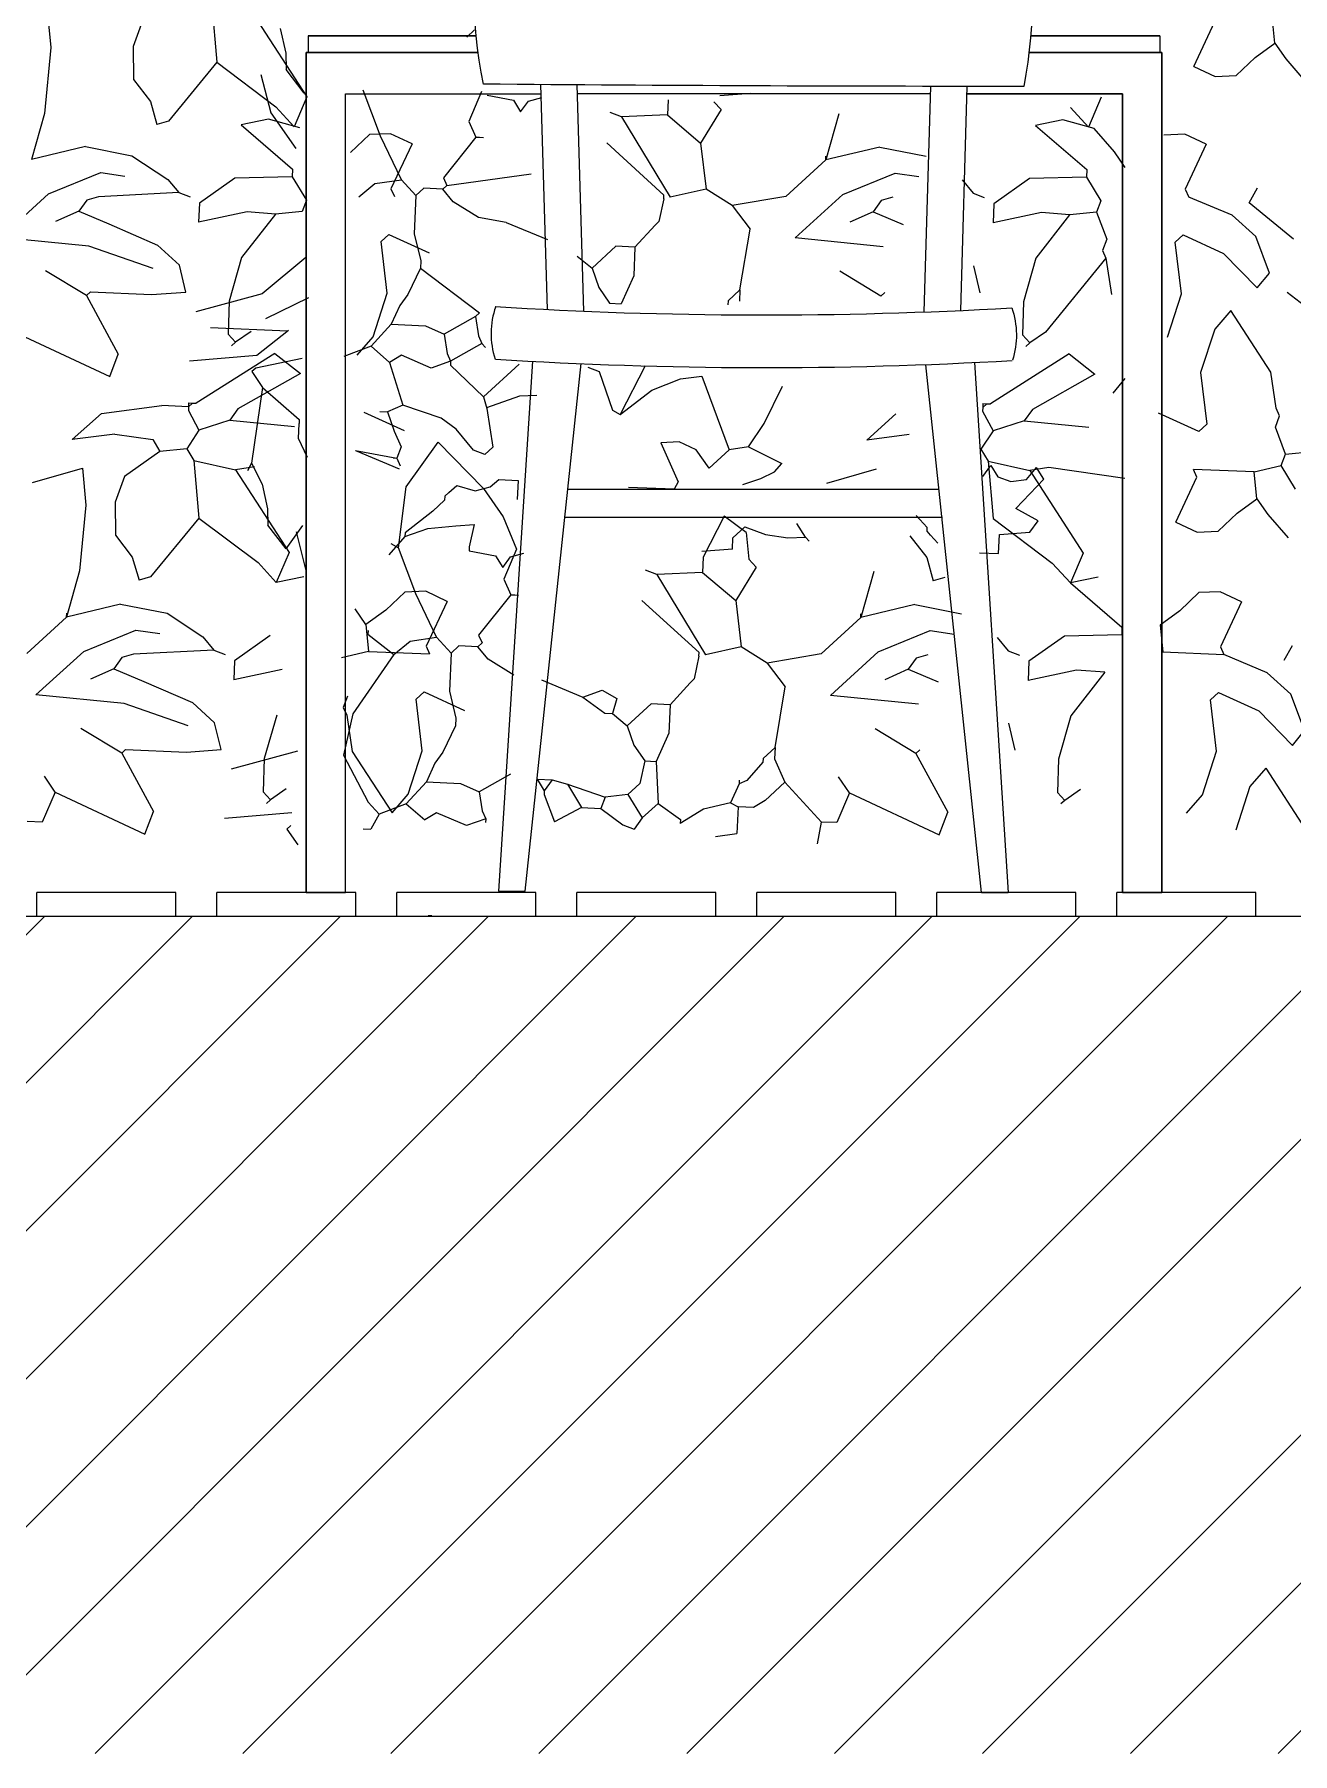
# Model space of a CAD drawing. Header units: centimetres. Extents: x 5667 to 17750, y 274 to 6203.
# Drawn here: x 10764.1 to 10869.4, y 5570 to 5713.8 of the extents above; entities that cross this region are included whole.
import ezdxf

# ---------------------------------------------------------------- set-up
doc = ezdxf.new("R2010")
doc.units = ezdxf.units.CM
doc.header["$MEASUREMENT"] = 0
for name, color, linetype, lineweight in [('A-FURN', 8, 'Continuous', 9), ('A-WALL-FULL', 7, 'Continuous', 20), ('G-HEDGE', 104, 'Continuous', 9)]:
    doc.layers.add(name, color=color, linetype=linetype, lineweight=lineweight)

msp = doc.modelspace()

# ---------------------------------------------------------------- linework, layer by layer
at = {"layer": 'A-FURN', "lineweight": 0}
for p, q in [((10787, 5713.64), (10801.05, 5713.64)), ((10801.05, 5713.64), (10787, 5713.64)), ((10847.45, 5713.64), (10858.27, 5713.64)), ((10858.27, 5713.64), (10847.45, 5713.64)), ((10801.21, 5712.23), (10786.84, 5712.23)), ((10786.84, 5712.23), (10786.84, 5641.99)), ((10786.84, 5641.99), (10786.84, 5712.23)), ((10786.84, 5712.23), (10801.21, 5712.23)), ((10858.43, 5712.23), (10847.3, 5712.23)), ((10847.3, 5712.23), (10858.43, 5712.23)), ((10858.43, 5641.99), (10858.43, 5712.23)), ((10858.43, 5641.99), (10858.43, 5712.23)), ((10790.13, 5641.99), (10790.13, 5708.77)), ((10790.13, 5641.99), (10790.13, 5708.77)), ((10790.13, 5708.77), (10806.47, 5708.77)), ((10790.13, 5708.77), (10806.47, 5708.77)), ((10842.12, 5708.77), (10855.13, 5708.77)), ((10842.12, 5708.77), (10855.13, 5708.77)), ((10855.13, 5641.99), (10855.13, 5708.77)), ((10855.13, 5708.77), (10855.13, 5641.99))]:
    msp.add_line(p, q, dxfattribs=at)
at = {"layer": 'A-FURN'}
for p, q in [((10801.05, 5713.64), (10787, 5713.64)), ((10787, 5713.64), (10787, 5712.23)), ((10847.45, 5713.64), (10858.27, 5713.64)), ((10858.27, 5713.64), (10858.27, 5712.23)), ((10801.21, 5712.23), (10786.84, 5712.23)), ((10786.84, 5712.23), (10786.84, 5641.99)), ((10847.3, 5712.23), (10858.43, 5712.23)), ((10858.43, 5712.23), (10858.43, 5641.99)), ((10806.44, 5709.55), (10807, 5690.75)), ((10809.48, 5709.53), (10810.04, 5690.61)), ((10838.55, 5690.54), (10839.11, 5709.4)), ((10841.6, 5690.67), (10842.14, 5709.4)), ((10790.13, 5641.99), (10790.13, 5708.77)), ((10790.13, 5708.77), (10806.47, 5708.77)), ((10839.09, 5708.77), (10809.5, 5708.77)), ((10855.13, 5708.77), (10842.12, 5708.77)), ((10855.13, 5641.99), (10855.13, 5708.77)), ((10805.77, 5686.42), (10802.94, 5642.1)), ((10805.16, 5642.1), (10809.83, 5686.22)), ((10843.34, 5641.99), (10838.67, 5686.11)), ((10842.74, 5686.31), (10845.57, 5641.99)), ((10808.74, 5675.72), (10839.76, 5675.72)), ((10808.5, 5673.39), (10840.06, 5673.39)), ((10775.93, 5641.99), (10764.3, 5641.99)), ((10764.3, 5639.99), (10764.3, 5641.99)), ((10775.93, 5639.99), (10775.93, 5641.99)), ((10790.99, 5641.99), (10779.35, 5641.99)), ((10779.35, 5639.99), (10779.35, 5641.99)), ((10786.84, 5641.99), (10790.13, 5641.99)), ((10786.84, 5641.99), (10790.13, 5641.99)), ((10790.99, 5639.99), (10790.99, 5641.99)), ((10806.05, 5641.99), (10794.41, 5641.99)), ((10794.41, 5639.99), (10794.41, 5641.99)), ((10802.94, 5642.1), (10805.16, 5642.1)), ((10806.05, 5639.99), (10806.05, 5641.99)), ((10821.11, 5641.99), (10809.47, 5641.99)), ((10809.47, 5639.99), (10809.47, 5641.99)), ((10821.11, 5639.99), (10821.11, 5641.99)), ((10836.17, 5641.99), (10824.53, 5641.99)), ((10824.53, 5639.99), (10824.53, 5641.99)), ((10836.17, 5639.99), (10836.17, 5641.99)), ((10851.22, 5641.99), (10839.59, 5641.99)), ((10839.59, 5639.99), (10839.59, 5641.99)), ((10843.34, 5641.99), (10845.57, 5641.99)), ((10851.22, 5639.99), (10851.22, 5641.99)), ((10866.28, 5641.99), (10854.65, 5641.99)), ((10854.65, 5639.99), (10854.65, 5641.99)), ((10855.13, 5641.99), (10858.43, 5641.99)), ((10858.43, 5641.99), (10855.13, 5641.99)), ((10866.28, 5639.99), (10866.28, 5641.99)), ((10775.93, 5639.99), (10764.3, 5639.99)), ((10790.99, 5639.99), (10779.35, 5639.99)), ((10806.05, 5639.99), (10794.41, 5639.99)), ((10821.11, 5639.99), (10809.47, 5639.99)), ((10836.17, 5639.99), (10824.53, 5639.99)), ((10851.22, 5639.99), (10839.59, 5639.99)), ((10866.28, 5639.99), (10854.65, 5639.99))]:
    msp.add_line(p, q, dxfattribs=at)
for points in [[(10801.86, 5725.74), (10846.87, 5725.74, -0.092959), (10846.87, 5709.4, -0.002126), (10801.66, 5709.59, -0.109257), (10801.86, 5725.74, -0.276267)], [(10802.69, 5690.99, 0.162787), (10802.64, 5686.6, 0.892277)], [(10845.87, 5690.88, -0.162787), (10845.93, 5686.5, -0.892277)]]:
    msp.add_lwpolyline(points, format="xyb", dxfattribs=at)
for centre in [(10825.14, 6050.67), (10825.18, 6046.27)]:
    msp.add_arc(centre, 360.38, 266.42, 273.2965, dxfattribs=at)
at = {"layer": 'A-WALL-FULL'}
msp.add_line((10985.69, 5639.99), (10676.69, 5639.99), dxfattribs=at)
at = {"layer": 'A-WALL-FULL', "color": 0, "linetype": 'Continuous'}
for p, q in [((10694.93, 5569.99), (10764.93, 5639.99)), ((10707.31, 5569.99), (10777.31, 5639.99)), ((10719.68, 5569.99), (10789.68, 5639.99)), ((10732.06, 5569.99), (10802.06, 5639.99)), ((10744.43, 5569.99), (10814.43, 5639.99)), ((10756.8, 5569.99), (10826.8, 5639.99)), ((10769.18, 5569.99), (10839.18, 5639.99)), ((10781.55, 5569.99), (10851.55, 5639.99)), ((10793.93, 5569.99), (10863.93, 5639.99)), ((10806.3, 5569.99), (10876.3, 5639.99)), ((10818.68, 5569.99), (10888.68, 5639.99)), ((10831.05, 5569.99), (10901.05, 5639.99)), ((10843.42, 5569.99), (10913.42, 5639.99)), ((10855.8, 5569.99), (10925.8, 5639.99)), ((10868.17, 5569.99), (10938.17, 5639.99))]:
    msp.add_line(p, q, dxfattribs=at)
at = {"layer": 'G-HEDGE'}
for p, q in [((10778.94, 5716.23), (10779.36, 5711.42)), ((10765.17, 5715.74), (10765.48, 5712.65)), ((10773.13, 5714.88), (10772.36, 5712.75)), ((10782.41, 5715.44), (10786.9, 5708.54)), ((10861.1, 5711.08), (10862.86, 5714.83)), ((10867.89, 5713.02), (10867.66, 5715.26)), ((10784.66, 5714.25), (10785.12, 5712.18)), ((10800.27, 5713.53), (10800.93, 5714.14)), ((10765.48, 5712.65), (10764.94, 5707.15)), ((10772.36, 5712.75), (10772.38, 5709.98)), ((10785.12, 5712.18), (10785.15, 5710.82)), ((10866.24, 5711.81), (10867.89, 5713.02)), ((10867.89, 5713.02), (10868.79, 5711.7)), ((10779.36, 5711.42), (10775.32, 5706.49)), ((10779.36, 5711.42), (10784.31, 5707.69)), ((10783.05, 5710.41), (10783.87, 5707.18)), ((10786.66, 5708.84), (10785.15, 5710.82)), ((10861.1, 5711.08), (10862.88, 5710.23)), ((10864.65, 5710.31), (10866.24, 5711.81)), ((10868.79, 5711.7), (10870.48, 5709.75)), ((10772.38, 5709.98), (10773.8, 5708.15)), ((10793.06, 5705.24), (10791.61, 5709.08)), ((10801.5, 5708.97), (10800.44, 5706.46)), ((10862.88, 5710.23), (10864.65, 5710.31)), ((10773.8, 5708.15), (10774.35, 5706.21)), ((10784.31, 5707.69), (10785.83, 5706.03)), ((10786.9, 5708.54), (10785.83, 5706.03)), ((10801.97, 5708.67), (10804.19, 5708.26)), ((10804.19, 5708.26), (10804.78, 5707.27)), ((10804.78, 5707.27), (10805.44, 5708.17)), ((10805.44, 5708.17), (10806.55, 5708.47)), ((10817.12, 5708.29), (10817.06, 5707.02)), ((10820.94, 5708.12), (10821.55, 5707.46)), ((10824, 5708.81), (10821.44, 5708.6)), ((10850.77, 5707.64), (10852.29, 5705.98)), ((10853.36, 5708.49), (10852.29, 5705.98)), ((10764.94, 5707.15), (10763.85, 5703.29)), ((10775.32, 5706.49), (10774.35, 5706.21)), ((10783.69, 5706.66), (10781.39, 5706.18)), ((10781.39, 5706.18), (10785.7, 5702.48)), ((10786.3, 5705.93), (10783.69, 5706.66)), ((10783.87, 5707.18), (10785.98, 5704.22)), ((10800.44, 5706.46), (10801.02, 5705.16)), ((10813.22, 5706.86), (10812.28, 5707.22)), ((10817.06, 5707.02), (10813.22, 5706.86)), ((10813.22, 5706.86), (10817.3, 5700.13)), ((10817.06, 5707.02), (10819.83, 5704.66)), ((10821.55, 5707.46), (10819.83, 5704.66)), ((10831.4, 5707.1), (10830.3, 5703.25)), ((10850.15, 5706.62), (10847.85, 5706.14)), ((10847.85, 5706.14), (10852.16, 5702.44)), ((10852.76, 5705.89), (10850.15, 5706.62)), ((10792.14, 5705.37), (10790.55, 5703.87)), ((10793.9, 5705.45), (10792.14, 5705.37)), ((10794.8, 5701.6), (10793.06, 5705.24)), ((10795.69, 5704.6), (10793.9, 5705.45)), ((10801.02, 5705.16), (10798.32, 5701.77)), ((10801.02, 5705.16), (10801.34, 5705.15)), ((10801.34, 5705.15), (10801.66, 5705.13)), ((10816.77, 5700.32), (10811.98, 5704.68)), ((10819.83, 5704.66), (10820.3, 5700.81)), ((10854.46, 5703.93), (10852.76, 5705.89)), ((10860.36, 5705.4), (10858.6, 5705.33)), ((10862.14, 5704.56), (10860.36, 5705.4)), ((10768.36, 5704.37), (10763.85, 5703.29)), ((10768.36, 5704.37), (10772.26, 5703.6)), ((10772.26, 5703.6), (10775.26, 5701.63)), ((10795.69, 5704.6), (10793.93, 5700.85)), ((10830.3, 5703.25), (10826.98, 5700.2)), ((10834.82, 5704.33), (10830.3, 5703.25)), ((10830.3, 5703.25), (10830.32, 5703.56)), ((10834.82, 5704.33), (10838.72, 5703.56)), ((10855.36, 5702.62), (10854.46, 5703.93)), ((10862.14, 5704.56), (10860.38, 5700.8)), ((10765.28, 5700.42), (10769.65, 5702.2)), ((10769.65, 5702.2), (10771.65, 5701.91)), ((10785.67, 5701.85), (10780.88, 5701.74)), ((10785.7, 5702.48), (10785.67, 5701.85)), ((10785.67, 5701.85), (10786.86, 5699.88)), ((10798.32, 5701.77), (10798.61, 5701.12)), ((10798.61, 5701.12), (10805.67, 5702.08)), ((10831.74, 5700.37), (10836.1, 5702.15)), ((10836.1, 5702.15), (10838.1, 5701.86)), ((10852.13, 5701.8), (10847.34, 5701.69)), ((10852.16, 5702.44), (10852.13, 5701.8)), ((10852.13, 5701.8), (10853.32, 5699.83)), ((10761.29, 5696.78), (10765.28, 5700.42)), ((10776.18, 5700.52), (10769.46, 5700.17)), ((10775.26, 5701.63), (10776.18, 5700.52)), ((10776.18, 5700.52), (10777.12, 5700.16)), ((10780.88, 5701.74), (10777.91, 5699.63)), ((10791.23, 5700.16), (10792.59, 5701.27)), ((10792.59, 5701.27), (10794.8, 5701.6)), ((10793.93, 5700.85), (10794.22, 5700.2)), ((10794.8, 5701.6), (10796.02, 5700.27)), ((10796.68, 5700.88), (10796.02, 5700.27)), ((10798.28, 5700.81), (10796.68, 5700.88)), ((10798.61, 5701.12), (10798.28, 5700.81)), ((10799.12, 5699.75), (10798.28, 5700.81)), ((10816.75, 5700.01), (10816.77, 5700.32)), ((10820.3, 5700.81), (10817.3, 5700.13)), ((10822.48, 5699.44), (10820.3, 5700.81)), ((10827.75, 5696.73), (10831.74, 5700.37)), ((10841.71, 5701.58), (10842.63, 5700.47)), ((10842.63, 5700.47), (10843.57, 5700.11)), ((10847.34, 5701.69), (10844.37, 5699.58)), ((10860.38, 5700.8), (10860.67, 5700.15)), ((10865.73, 5699.66), (10866.42, 5700.91)), ((10767.81, 5698.97), (10765.86, 5698.1)), ((10768.49, 5699.9), (10767.81, 5698.97)), ((10767.81, 5698.97), (10770.32, 5697.9)), ((10769.46, 5700.17), (10768.49, 5699.9)), ((10777.91, 5699.63), (10777.84, 5698.04)), ((10781.89, 5698.91), (10777.84, 5698.04)), ((10784.26, 5698.72), (10781.89, 5698.91)), ((10786.5, 5698.94), (10784.26, 5698.72)), ((10786.86, 5699.88), (10786.5, 5698.94)), ((10796.02, 5700.27), (10795.88, 5697.08)), ((10801.26, 5698.43), (10799.12, 5699.75)), ((10816.75, 5700.01), (10816.35, 5698.11)), ((10826.98, 5700.2), (10822.48, 5699.44)), ((10822.48, 5699.44), (10823.99, 5697.46)), ((10834.26, 5698.92), (10832.31, 5698.05)), ((10834.94, 5699.85), (10834.26, 5698.92)), ((10834.26, 5698.92), (10836.77, 5697.86)), ((10835.91, 5700.13), (10834.94, 5699.85)), ((10844.37, 5699.58), (10844.3, 5697.99)), ((10852.96, 5698.89), (10850.72, 5698.67)), ((10853.32, 5699.83), (10852.96, 5698.89)), ((10852.96, 5698.89), (10853.82, 5696.62)), ((10864.31, 5698.63), (10860.67, 5700.15)), ((10869.43, 5696.63), (10865.73, 5699.66)), ((10770.32, 5697.9), (10774.39, 5696.13)), ((10784.26, 5698.72), (10781.43, 5695.09)), ((10803.58, 5698.03), (10801.26, 5698.43)), ((10803.58, 5698.03), (10807.03, 5696.6)), ((10816.02, 5697.8), (10814.34, 5695.96)), ((10816.35, 5698.11), (10816.02, 5697.8)), ((10823.13, 5692.39), (10823.99, 5697.46)), ((10848.35, 5698.86), (10844.3, 5697.99)), ((10850.71, 5698.67), (10847.89, 5695.04)), ((10850.71, 5698.67), (10848.35, 5698.86)), ((10866.29, 5696.85), (10864.31, 5698.63)), ((10768.66, 5696.05), (10761.29, 5696.78)), ((10774.04, 5694.18), (10768.66, 5696.05)), ((10774.39, 5696.13), (10776.23, 5694.45)), ((10793.76, 5697.02), (10793.1, 5696.42)), ((10793.61, 5692.1), (10793.1, 5696.42)), ((10793.76, 5697.02), (10797.13, 5695.48)), ((10795.88, 5697.08), (10796.42, 5694.83)), ((10812.75, 5696.03), (10810.76, 5694.2)), ((10814.34, 5695.96), (10812.75, 5696.03)), ((10835.12, 5696), (10827.75, 5696.73)), ((10853.82, 5696.62), (10853.46, 5695.68)), ((10860.22, 5696.98), (10859.55, 5696.37)), ((10860.07, 5692.06), (10859.55, 5696.37)), ((10860.22, 5696.98), (10863.59, 5695.43)), ((10867.42, 5693.79), (10866.29, 5696.85)), ((10781.43, 5695.09), (10780.39, 5691.45)), ((10786.8, 5695.1), (10783.16, 5692.07)), ((10796.42, 5694.83), (10796.39, 5694.19)), ((10809.52, 5695.21), (10810.76, 5694.2)), ((10814.34, 5695.96), (10814.25, 5693.57)), ((10847.89, 5695.04), (10846.85, 5691.4)), ((10853.75, 5695.03), (10848.69, 5688.86)), ((10853.46, 5695.68), (10853.75, 5695.03)), ((10853.75, 5695.03), (10854.2, 5692)), ((10863.59, 5695.43), (10866.41, 5692.56)), ((10768.46, 5691.92), (10765.04, 5693.98)), ((10776.77, 5692.19), (10776.23, 5694.45)), ((10796.39, 5694.19), (10795.34, 5692)), ((10796.39, 5694.19), (10801.34, 5690.46)), ((10810.76, 5694.2), (10811.32, 5692.58)), ((10814.25, 5693.57), (10813.18, 5691.22)), ((10834.92, 5691.87), (10831.49, 5693.94)), ((10843.23, 5692.15), (10842.69, 5694.41)), ((10866.41, 5692.56), (10867.42, 5693.79)), ((10768.46, 5691.92), (10768.79, 5692.22)), ((10768.46, 5691.92), (10771.12, 5687.01)), ((10768.79, 5692.22), (10773.89, 5692)), ((10773.89, 5692), (10776.77, 5692.19)), ((10783.16, 5692.07), (10777.61, 5690.55)), ((10787.03, 5691.73), (10783.44, 5689.97)), ((10792.43, 5688.46), (10793.61, 5692.1)), ((10795.34, 5692), (10794.66, 5691.07)), ((10811.32, 5692.58), (10812.22, 5691.27)), ((10823.13, 5692.39), (10822.13, 5691.47)), ((10823.13, 5692.39), (10823.08, 5691.43)), ((10834.92, 5691.87), (10835.25, 5692.18)), ((10858.89, 5688.42), (10860.07, 5692.06)), ((10871.08, 5690.49), (10868.91, 5692.18)), ((10780.39, 5691.45), (10780.31, 5688.67)), ((10794.66, 5691.07), (10793.95, 5689.51)), ((10801.34, 5690.46), (10801, 5690.16)), ((10812.22, 5691.27), (10813.18, 5691.22)), ((10822.13, 5691.47), (10822.11, 5691.15)), ((10846.85, 5691.4), (10846.77, 5688.63)), ((10864.2, 5690.65), (10862.85, 5689.11)), ((10867.54, 5685.52), (10864.2, 5690.65)), ((10785.26, 5688.94), (10778.83, 5689.22)), ((10782.23, 5688.91), (10780.92, 5688.01)), ((10782.7, 5686.94), (10785.37, 5689.03)), ((10793.95, 5689.51), (10792.28, 5687.67)), ((10793.95, 5689.51), (10796.82, 5689.38)), ((10796.82, 5689.38), (10798.39, 5688.68)), ((10801, 5690.16), (10798.39, 5688.68)), ((10801, 5690.16), (10801.25, 5688.55)), ((10848.69, 5688.86), (10847.38, 5687.96)), ((10862.85, 5689.11), (10861.67, 5685.47)), ((10762.89, 5688.65), (10770.4, 5685.13)), ((10780.31, 5688.67), (10780.92, 5688.01)), ((10780.92, 5688.01), (10780.59, 5687.7)), ((10792.28, 5687.67), (10790, 5686.81)), ((10791.09, 5686.93), (10792.43, 5688.46)), ((10792.28, 5687.67), (10793.81, 5686.32)), ((10798.39, 5688.68), (10798.63, 5687.07)), ((10801.54, 5687.9), (10798.92, 5686.42)), ((10801.25, 5688.55), (10801.54, 5687.9)), ((10801.85, 5687.57), (10801.54, 5687.9)), ((10846.77, 5688.63), (10847.38, 5687.96)), ((10847.38, 5687.96), (10847.04, 5687.66)), ((10770.4, 5685.13), (10771.12, 5687.01)), ((10777.07, 5686.46), (10782.7, 5686.94)), ((10784.21, 5687.08), (10777.64, 5682.9)), ((10786.49, 5686.64), (10782.62, 5685.85)), ((10784.21, 5687.08), (10786.37, 5685.39)), ((10794.8, 5686.92), (10793.81, 5686.32)), ((10793.81, 5686.32), (10794.93, 5682.76)), ((10797.3, 5685.85), (10794.8, 5686.92)), ((10798.92, 5686.42), (10797.3, 5685.85)), ((10798.63, 5687.07), (10798.92, 5686.42)), ((10798.92, 5686.42), (10798.91, 5686.1)), ((10798.91, 5686.1), (10801.67, 5683.43)), ((10804.66, 5686.17), (10801.67, 5683.43)), ((10815.19, 5686.03), (10813.1, 5681.97)), ((10850.66, 5687.04), (10844.1, 5682.85)), ((10850.66, 5687.04), (10852.83, 5685.35)), ((10786.37, 5685.39), (10781.13, 5682.43)), ((10782.62, 5685.85), (10782.29, 5685.55)), ((10782.29, 5685.55), (10783.19, 5684.23)), ((10810.39, 5685.92), (10811.34, 5685.56)), ((10811.34, 5685.56), (10812.47, 5682.32)), ((10815.76, 5684.01), (10818.15, 5684.95)), ((10818.15, 5684.95), (10819.94, 5685.18)), ((10819.94, 5685.18), (10822.22, 5679.02)), ((10852.83, 5685.35), (10847.59, 5682.38)), ((10855.33, 5684.97), (10854.32, 5683.74)), ((10861.67, 5685.47), (10862.19, 5681.16)), ((10867.99, 5682.5), (10867.54, 5685.52)), ((10783.19, 5684.23), (10782.27, 5677.89)), ((10783.19, 5684.23), (10786.26, 5681.54)), ((10801.67, 5683.43), (10801.94, 5682.46)), ((10804.69, 5683.49), (10801.92, 5682.53)), ((10806.14, 5683.55), (10804.69, 5683.49)), ((10813.1, 5681.97), (10815.76, 5684.01)), ((10825.14, 5681.21), (10826.68, 5684.33)), ((10767.27, 5679.87), (10769.71, 5682.06)), ((10769.71, 5682.06), (10774.76, 5682.71)), ((10776.99, 5682.61), (10774.76, 5682.71)), ((10776.99, 5682.61), (10776.98, 5682.29)), ((10776.98, 5682.29), (10777.86, 5680.66)), ((10777, 5682.93), (10776.99, 5682.61)), ((10777.32, 5682.91), (10776.99, 5682.61)), ((10777, 5682.93), (10777.32, 5682.91)), ((10777.32, 5682.91), (10777.64, 5682.9)), ((10781.13, 5682.43), (10780.45, 5681.5)), ((10795.07, 5680.6), (10791.7, 5682.14)), ((10793, 5682.21), (10793.63, 5682.18)), ((10794.93, 5682.76), (10793.63, 5682.18)), ((10793.63, 5682.18), (10794.2, 5680.56)), ((10798.12, 5681.66), (10794.93, 5682.76)), ((10799.39, 5680.75), (10798.12, 5681.66)), ((10801.94, 5682.46), (10802.44, 5679.24)), ((10812.47, 5682.32), (10813.1, 5681.97)), ((10833.73, 5679.82), (10836.17, 5682.02)), ((10843.45, 5682.56), (10843.43, 5682.24)), ((10843.43, 5682.24), (10844.32, 5680.61)), ((10843.46, 5682.88), (10843.45, 5682.56)), ((10843.78, 5682.87), (10843.45, 5682.56)), ((10843.46, 5682.88), (10843.78, 5682.87)), ((10843.78, 5682.87), (10844.1, 5682.85)), ((10847.59, 5682.38), (10846.91, 5681.45)), ((10861.52, 5680.55), (10858.15, 5682.09)), ((10867.92, 5680.91), (10868.28, 5681.85)), ((10868.28, 5681.85), (10867.99, 5682.5)), ((10770.83, 5680.32), (10767.27, 5679.87)), ((10770.83, 5680.32), (10774, 5679.87)), ((10777.86, 5680.66), (10776.84, 5679.1)), ((10780.45, 5681.5), (10777.86, 5680.66)), ((10780.45, 5681.5), (10785.86, 5680.95)), ((10786.19, 5679.95), (10786.25, 5681.22)), ((10786.26, 5681.54), (10786.25, 5681.22)), ((10794.2, 5680.56), (10794.78, 5679.26)), ((10800.84, 5678.99), (10799.39, 5680.75)), ((10823.83, 5679.27), (10825.14, 5681.21)), ((10837.28, 5680.28), (10833.73, 5679.82)), ((10844.32, 5680.61), (10843.29, 5679.06)), ((10846.91, 5681.45), (10844.32, 5680.61)), ((10846.91, 5681.45), (10852.31, 5680.9)), ((10861.52, 5680.55), (10862.19, 5681.16)), ((10868.78, 5678.64), (10867.92, 5680.91)), ((10774.59, 5678.88), (10771.63, 5676.78)), ((10774, 5679.87), (10774.59, 5678.88)), ((10776.84, 5679.1), (10774.59, 5678.88)), ((10776.84, 5679.1), (10777.43, 5678.12)), ((10786.96, 5678.38), (10786.19, 5679.95)), ((10790.97, 5678.95), (10794.61, 5677.43)), ((10790.97, 5678.95), (10794.42, 5678.32)), ((10794.78, 5679.26), (10794.42, 5678.32)), ((10795.21, 5675.92), (10797.87, 5679.65)), ((10797.87, 5679.65), (10801.66, 5675.79)), ((10801.78, 5678.63), (10800.84, 5678.99)), ((10802.44, 5679.24), (10801.78, 5678.63)), ((10818.04, 5679.67), (10816.5, 5679.59)), ((10816.5, 5679.59), (10817.96, 5676.33)), ((10819.47, 5679), (10818.04, 5679.67)), ((10820.56, 5677.49), (10819.47, 5679)), ((10822.22, 5679.02), (10820.56, 5677.49)), ((10823.83, 5679.27), (10822.22, 5679.02)), ((10823.83, 5679.27), (10826.64, 5677.87)), ((10843.29, 5679.06), (10843.89, 5678.07)), ((10868.78, 5678.64), (10871.03, 5678.86)), ((10763.95, 5676.28), (10768.11, 5677.48)), ((10768.11, 5677.48), (10768.41, 5674.39)), ((10777.43, 5678.12), (10780.91, 5677.33)), ((10777.43, 5678.12), (10777.86, 5673.31)), ((10782.52, 5677.58), (10780.91, 5677.33)), ((10780.91, 5677.33), (10785.4, 5670.43)), ((10782.27, 5677.89), (10781.93, 5677.26)), ((10782.27, 5677.89), (10783.16, 5676.15)), ((10794.1, 5678.33), (10794.42, 5678.32)), ((10794.42, 5678.32), (10794.71, 5677.66)), ((10826.02, 5677.18), (10826.64, 5677.87)), ((10830.41, 5676.23), (10834.56, 5677.43)), ((10843.45, 5676.78), (10844.13, 5677.71)), ((10843.89, 5678.07), (10847.37, 5677.28)), ((10843.89, 5678.07), (10844.32, 5673.27)), ((10844.13, 5677.71), (10844.71, 5676.76)), ((10847.1, 5676.54), (10847.95, 5677.54)), ((10848.97, 5677.53), (10847.37, 5677.28)), ((10848.54, 5676.56), (10847.95, 5677.54)), ((10855.32, 5676.62), (10848.97, 5677.53)), ((10861.36, 5676.73), (10861.07, 5677.38)), ((10866.16, 5677.16), (10861.07, 5677.38)), ((10866.16, 5677.16), (10868.42, 5677.7)), ((10868.42, 5677.7), (10868.78, 5678.64)), ((10869.61, 5675.73), (10868.42, 5677.7)), ((10771.63, 5676.78), (10770.86, 5674.64)), ((10783.16, 5676.15), (10783.61, 5674.07)), ((10794.55, 5670.82), (10795.21, 5675.92)), ((10798.77, 5675.43), (10799.43, 5676.04)), ((10799.43, 5676.04), (10800.97, 5675.57)), ((10800.97, 5675.57), (10802.23, 5675.91)), ((10802.23, 5675.91), (10802.96, 5676.52)), ((10802.96, 5676.52), (10804.56, 5676.45)), ((10804.56, 5676.45), (10804.49, 5674.86)), ((10817.96, 5676.33), (10817.61, 5675.71)), ((10823.37, 5676.1), (10824.88, 5676.61)), ((10824.88, 5676.61), (10826.02, 5677.18)), ((10844.71, 5676.76), (10845.78, 5676.37)), ((10845.78, 5676.37), (10847.1, 5676.54)), ((10846.2, 5674.11), (10848.54, 5676.56)), ((10847.37, 5677.28), (10851.85, 5670.38)), ((10859.6, 5672.97), (10861.36, 5676.73)), ((10866.38, 5674.91), (10866.16, 5677.16)), ((10770.86, 5674.64), (10770.88, 5671.88)), ((10798.42, 5674.81), (10797.42, 5673.89)), ((10798.43, 5675.13), (10798.42, 5674.81)), ((10798.77, 5675.43), (10798.43, 5675.13)), ((10801.66, 5675.79), (10803.31, 5673.42)), ((10817.61, 5675.71), (10813.79, 5675.87)), ((10864.74, 5673.71), (10866.38, 5674.91)), ((10866.38, 5674.91), (10867.28, 5673.6)), ((10768.41, 5674.39), (10767.88, 5668.89)), ((10777.86, 5673.31), (10773.82, 5668.38)), ((10777.86, 5673.31), (10782.81, 5669.59)), ((10783.61, 5674.07), (10783.64, 5672.72)), ((10797.42, 5673.89), (10795.11, 5672.08)), ((10803.31, 5673.42), (10804.44, 5670.71)), ((10821.8, 5673.47), (10820.05, 5670.03)), ((10823.66, 5672.11), (10821.8, 5673.47)), ((10838.79, 5672.52), (10837.88, 5673.51)), ((10844.32, 5673.27), (10849.26, 5669.54)), ((10848.07, 5673.07), (10846.2, 5674.11)), ((10847.39, 5672.14), (10848.07, 5673.07)), ((10863.14, 5672.2), (10864.74, 5673.71)), ((10867.28, 5673.6), (10868.98, 5671.64)), ((10770.88, 5671.88), (10772.29, 5670.05)), ((10785.15, 5670.74), (10783.64, 5672.72)), ((10785.15, 5670.74), (10786.55, 5672.69)), ((10785.99, 5672.15), (10786.81, 5668.93)), ((10795.09, 5671.76), (10793.75, 5670.22)), ((10795.09, 5671.76), (10797.01, 5672.43)), ((10795.11, 5672.08), (10795.09, 5671.76)), ((10797.01, 5672.43), (10799.37, 5672.67)), ((10799.37, 5672.67), (10800.88, 5672.78)), ((10800.88, 5672.78), (10800.48, 5670.89)), ((10822.5, 5670.71), (10822.54, 5671.66)), ((10822.54, 5671.66), (10823.54, 5672.58)), ((10823.54, 5672.58), (10825.26, 5671.93)), ((10823.66, 5672.11), (10823.88, 5669.86)), ((10825.26, 5671.93), (10827.13, 5671.66)), ((10827.13, 5671.66), (10828.61, 5671.72)), ((10828.61, 5671.72), (10827.88, 5672.86)), ((10828.61, 5671.72), (10828.91, 5671.38)), ((10837.34, 5671.83), (10838.75, 5670)), ((10838.78, 5672.2), (10838.79, 5672.52)), ((10839.08, 5671.87), (10838.78, 5672.2)), ((10839.08, 5671.87), (10839.69, 5671.2)), ((10844.76, 5670.34), (10844.83, 5671.93)), ((10844.83, 5671.93), (10847.39, 5672.14)), ((10859.6, 5672.97), (10861.38, 5672.13)), ((10861.38, 5672.13), (10863.14, 5672.2)), ((10785.4, 5670.43), (10784.33, 5667.92)), ((10793.93, 5671.17), (10794.55, 5670.82)), ((10796, 5666.98), (10794.55, 5670.82)), ((10800.48, 5670.89), (10800.47, 5670.57)), ((10800.47, 5670.57), (10802.68, 5670.15)), ((10802.68, 5670.15), (10803.28, 5669.17)), ((10804.44, 5670.71), (10803.38, 5668.2)), ((10803.94, 5670.07), (10805.05, 5670.36)), ((10822.5, 5670.71), (10819.94, 5670.5)), ((10843.17, 5670.41), (10844.76, 5670.34)), ((10851.85, 5670.38), (10850.79, 5667.88)), ((10767.88, 5668.89), (10766.78, 5665.03)), ((10772.29, 5670.05), (10772.85, 5668.11)), ((10782.81, 5669.59), (10784.33, 5667.92)), ((10803.28, 5669.17), (10803.94, 5670.07)), ((10816.16, 5668.6), (10815.22, 5668.96)), ((10820, 5668.76), (10816.16, 5668.6)), ((10820.05, 5670.03), (10820, 5668.76)), ((10820, 5668.76), (10822.77, 5666.4)), ((10824.49, 5669.2), (10822.77, 5666.4)), ((10823.88, 5669.86), (10824.49, 5669.2)), ((10834.34, 5668.84), (10833.24, 5664.99)), ((10838.75, 5670), (10839.3, 5668.06)), ((10849.26, 5669.54), (10850.79, 5667.88)), ((10773.82, 5668.38), (10772.85, 5668.11)), ((10786.63, 5668.4), (10784.33, 5667.92)), ((10803.38, 5668.2), (10803.96, 5666.9)), ((10816.16, 5668.6), (10820.24, 5661.87)), ((10840.27, 5668.34), (10839.3, 5668.06)), ((10853.09, 5668.36), (10850.79, 5667.88)), ((10850.79, 5667.88), (10855.09, 5664.18)), ((10771.3, 5666.11), (10766.78, 5665.03)), ((10771.3, 5666.11), (10775.2, 5665.34)), ((10795.08, 5667.11), (10793.49, 5665.61)), ((10796.84, 5667.19), (10795.08, 5667.11)), ((10797.74, 5663.34), (10796, 5666.98)), ((10798.63, 5666.34), (10796.84, 5667.19)), ((10798.63, 5666.34), (10796.87, 5662.59)), ((10803.96, 5666.9), (10801.26, 5663.51)), ((10803.96, 5666.9), (10804.28, 5666.89)), ((10804.28, 5666.89), (10804.59, 5666.87)), ((10819.71, 5662.07), (10814.92, 5666.42)), ((10822.77, 5666.4), (10823.24, 5662.55)), ((10837.76, 5666.07), (10833.24, 5664.99)), ((10837.76, 5666.07), (10841.66, 5665.3)), ((10861.53, 5667.07), (10859.94, 5665.56)), ((10863.3, 5667.14), (10861.53, 5667.07)), ((10865.08, 5666.3), (10863.3, 5667.14)), ((10865.08, 5666.3), (10863.32, 5662.54)), ((10766.78, 5665.03), (10763.46, 5661.99)), ((10766.78, 5665.03), (10766.8, 5665.35)), ((10775.2, 5665.34), (10778.19, 5663.37)), ((10791.84, 5664.4), (10790.94, 5665.72)), ((10793.49, 5665.61), (10791.84, 5664.4)), ((10791.84, 5664.4), (10792.06, 5662.16)), ((10833.24, 5664.99), (10829.92, 5661.94)), ((10833.24, 5664.99), (10833.25, 5665.31)), ((10859.94, 5665.56), (10858.29, 5664.36)), ((10768.22, 5662.16), (10772.58, 5663.94)), ((10772.58, 5663.94), (10774.58, 5663.65)), ((10778.19, 5663.37), (10779.11, 5662.26)), ((10783.82, 5663.48), (10780.85, 5661.37)), ((10792.02, 5663.91), (10792, 5663.59)), ((10792, 5663.59), (10794.16, 5661.9)), ((10794.16, 5661.9), (10795.53, 5663.01)), ((10795.53, 5663.01), (10797.74, 5663.34)), ((10797.74, 5663.34), (10798.96, 5662.01)), ((10801.26, 5663.51), (10801.55, 5662.86)), ((10834.68, 5662.11), (10839.04, 5663.89)), ((10839.04, 5663.89), (10841.04, 5663.6)), ((10844.65, 5663.32), (10845.57, 5662.21)), ((10850.27, 5663.43), (10847.31, 5661.33)), ((10855.07, 5663.54), (10850.27, 5663.43)), ((10855.09, 5664.18), (10855.07, 5663.54)), ((10858.29, 5664.36), (10858.52, 5662.11)), ((10764.23, 5658.52), (10768.22, 5662.16)), ((10771.42, 5661.64), (10770.75, 5660.71)), ((10772.39, 5661.92), (10771.42, 5661.64)), ((10779.11, 5662.26), (10772.39, 5661.92)), ((10779.11, 5662.26), (10780.05, 5661.9)), ((10792.06, 5662.16), (10789.8, 5661.62)), ((10794.16, 5661.9), (10790.75, 5656.94)), ((10792.06, 5662.16), (10797.16, 5661.94)), ((10796.87, 5662.59), (10797.16, 5661.94)), ((10798.96, 5662.01), (10798.82, 5658.83)), ((10799.62, 5662.62), (10798.96, 5662.01)), ((10801.21, 5662.55), (10799.62, 5662.62)), ((10801.55, 5662.86), (10801.21, 5662.55)), ((10802.06, 5661.5), (10801.21, 5662.55)), ((10819.69, 5661.75), (10819.29, 5659.85)), ((10819.69, 5661.75), (10819.71, 5662.07)), ((10823.24, 5662.55), (10820.24, 5661.87)), ((10825.41, 5661.18), (10823.24, 5662.55)), ((10829.92, 5661.94), (10825.41, 5661.18)), ((10830.69, 5658.47), (10834.68, 5662.11)), ((10837.88, 5661.59), (10837.2, 5660.66)), ((10838.85, 5661.87), (10837.88, 5661.59)), ((10845.57, 5662.21), (10846.51, 5661.85)), ((10858.52, 5662.11), (10863.61, 5661.89)), ((10863.32, 5662.54), (10863.61, 5661.89)), ((10867.25, 5660.37), (10863.61, 5661.89)), ((10868.67, 5661.41), (10869.36, 5662.65)), ((10770.75, 5660.71), (10768.79, 5659.84)), ((10770.75, 5660.71), (10773.25, 5659.64)), ((10780.85, 5661.37), (10780.78, 5659.78)), ((10784.83, 5660.65), (10780.78, 5659.78)), ((10804.2, 5660.17), (10802.06, 5661.5)), ((10825.41, 5661.18), (10826.92, 5659.2)), ((10837.2, 5660.66), (10835.25, 5659.79)), ((10837.2, 5660.66), (10839.71, 5659.6)), ((10847.31, 5661.33), (10847.24, 5659.73)), ((10851.28, 5660.6), (10847.24, 5659.73)), ((10853.65, 5660.41), (10850.82, 5656.78)), ((10853.65, 5660.41), (10851.28, 5660.6)), ((10869.23, 5658.59), (10867.25, 5660.37)), ((10773.25, 5659.64), (10777.33, 5657.87)), ((10796.7, 5658.77), (10796.03, 5658.16)), ((10796.7, 5658.77), (10800.07, 5657.22)), ((10798.82, 5658.83), (10799.36, 5656.57)), ((10806.52, 5659.77), (10809.97, 5658.34)), ((10809.97, 5658.34), (10811.59, 5658.91)), ((10811.59, 5658.91), (10812.83, 5658.21)), ((10818.96, 5659.54), (10817.28, 5657.7)), ((10819.29, 5659.85), (10818.96, 5659.54)), ((10826.06, 5654.13), (10826.92, 5659.2)), ((10863.16, 5658.72), (10862.49, 5658.11)), ((10863.16, 5658.72), (10866.53, 5657.18)), ((10771.6, 5657.79), (10764.23, 5658.52)), ((10776.97, 5655.92), (10771.6, 5657.79)), ((10777.33, 5657.87), (10779.17, 5656.19)), ((10790.3, 5658.41), (10789.94, 5657.47)), ((10789.94, 5657.47), (10790.23, 5656.81)), ((10796.55, 5653.84), (10796.03, 5658.16)), ((10809.97, 5658.34), (10811.82, 5656.98)), ((10812.83, 5658.21), (10812.46, 5656.95)), ((10815.69, 5657.77), (10813.69, 5655.94)), ((10817.28, 5657.7), (10815.69, 5657.77)), ((10817.28, 5657.7), (10817.18, 5655.31)), ((10838.06, 5657.74), (10830.69, 5658.47)), ((10863.01, 5653.8), (10862.49, 5658.11)), ((10870.36, 5655.53), (10869.23, 5658.59)), ((10779.71, 5653.94), (10779.17, 5656.19)), ((10784.37, 5656.83), (10783.33, 5653.19)), ((10790.75, 5656.94), (10789.96, 5653.47)), ((10790.23, 5656.81), (10790.69, 5653.79)), ((10799.33, 5655.93), (10798.28, 5653.74)), ((10799.36, 5656.57), (10799.33, 5655.93)), ((10811.82, 5656.98), (10812.46, 5656.95)), ((10812.46, 5656.95), (10813.69, 5655.94)), ((10813.69, 5655.94), (10814.26, 5654.32)), ((10846.16, 5653.89), (10845.62, 5656.15)), ((10850.82, 5656.78), (10849.79, 5653.14)), ((10866.53, 5657.18), (10869.35, 5654.3)), ((10771.4, 5653.66), (10767.97, 5655.72)), ((10814.26, 5654.32), (10815.16, 5653.01)), ((10817.18, 5655.31), (10816.12, 5652.96)), ((10837.85, 5653.61), (10834.43, 5655.68)), ((10869.35, 5654.3), (10870.36, 5655.53)), ((10771.4, 5653.66), (10771.73, 5653.96)), ((10771.4, 5653.66), (10774.06, 5648.76)), ((10771.73, 5653.96), (10776.83, 5653.74)), ((10776.83, 5653.74), (10779.71, 5653.94)), ((10786.1, 5653.81), (10780.55, 5652.3)), ((10783.33, 5653.19), (10783.25, 5650.41)), ((10789.96, 5653.47), (10792.03, 5649.55)), ((10790.69, 5653.79), (10794.02, 5648.67)), ((10795.37, 5650.21), (10796.55, 5653.84)), ((10798.28, 5653.74), (10797.6, 5652.81)), ((10815.16, 5653.01), (10814.76, 5651.11)), ((10815.16, 5653.01), (10816.12, 5652.96)), ((10816.12, 5652.96), (10816.28, 5649.45)), ((10825.05, 5652.89), (10823.71, 5651.36)), ((10825.07, 5653.21), (10825.05, 5652.89)), ((10826.06, 5654.13), (10825.07, 5653.21)), ((10826.06, 5654.13), (10826.02, 5653.17)), ((10826.02, 5653.17), (10826.89, 5651.22)), ((10837.85, 5653.61), (10838.18, 5653.92)), ((10837.85, 5653.61), (10840.51, 5648.71)), ((10849.79, 5653.14), (10849.7, 5650.37)), ((10861.82, 5650.16), (10863.01, 5653.8)), ((10765.83, 5650.39), (10764.93, 5651.71)), ((10797.6, 5652.81), (10796.89, 5651.25)), ((10803.94, 5651.9), (10801.32, 5650.42)), ((10806.16, 5651.48), (10806.75, 5650.5)), ((10806.16, 5651.48), (10807.43, 5651.43)), ((10832.28, 5650.34), (10831.38, 5651.66)), ((10867.13, 5652.39), (10865.79, 5650.85)), ((10870.47, 5647.27), (10867.14, 5652.39)), ((10765.83, 5650.39), (10764.76, 5647.88)), ((10765.83, 5650.39), (10773.33, 5646.87)), ((10783.25, 5650.41), (10783.86, 5649.75)), ((10785.17, 5650.65), (10783.86, 5649.75)), ((10794.02, 5648.67), (10795.37, 5650.21)), ((10796.89, 5651.25), (10795.21, 5649.41)), ((10796.89, 5651.25), (10799.76, 5651.12)), ((10799.76, 5651.12), (10801.32, 5650.42)), ((10801.32, 5650.42), (10801.57, 5648.81)), ((10806.75, 5650.5), (10806.74, 5650.18)), ((10806.74, 5650.18), (10807.6, 5647.91)), ((10807.43, 5651.43), (10806.75, 5650.5)), ((10807.43, 5651.43), (10808.69, 5651.05)), ((10808.69, 5651.05), (10811.84, 5649.96)), ((10808.69, 5651.05), (10809.88, 5649.09)), ((10813.76, 5650.19), (10811.84, 5649.96)), ((10814.76, 5651.11), (10813.76, 5650.19)), ((10813.76, 5650.19), (10814.95, 5648.23)), ((10823.06, 5651.07), (10822.35, 5649.5)), ((10823.07, 5651.39), (10823.06, 5651.07)), ((10823.71, 5651.36), (10823.06, 5651.07)), ((10826.89, 5651.22), (10825.23, 5649.69)), ((10826.89, 5651.22), (10829.94, 5647.89)), ((10832.28, 5650.34), (10831.22, 5647.84)), ((10832.28, 5650.34), (10839.79, 5646.83)), ((10849.7, 5650.37), (10850.31, 5649.7)), ((10851.63, 5650.6), (10850.31, 5649.7)), ((10860.48, 5648.62), (10861.82, 5650.16)), ((10865.79, 5650.85), (10864.61, 5647.21)), ((10773.33, 5646.87), (10774.06, 5648.76)), ((10780.01, 5648.2), (10785.64, 5648.69)), ((10783.86, 5649.75), (10783.52, 5649.45)), ((10792.03, 5649.55), (10792.94, 5648.55)), ((10795.21, 5649.41), (10792.94, 5648.55)), ((10795.21, 5649.41), (10796.75, 5648.06)), ((10797.73, 5648.66), (10796.75, 5648.06)), ((10800.24, 5647.59), (10797.73, 5648.66)), ((10801.57, 5648.81), (10801.86, 5648.16)), ((10809.88, 5649.09), (10807.6, 5647.91)), ((10809.88, 5649.09), (10811.48, 5649.02)), ((10811.84, 5649.96), (10811.48, 5649.02)), ((10811.48, 5649.02), (10813.33, 5647.66)), ((10816.28, 5649.45), (10814.95, 5648.23)), ((10816.28, 5649.45), (10818.14, 5648.09)), ((10820.09, 5648.96), (10818.13, 5647.77)), ((10822.35, 5649.5), (10820.09, 5648.96)), ((10822.35, 5649.5), (10822.97, 5649.15)), ((10822.97, 5649.15), (10822.88, 5646.92)), ((10824.25, 5649.1), (10822.97, 5649.15)), ((10825.23, 5649.69), (10824.25, 5649.1)), ((10839.79, 5646.83), (10840.51, 5648.71)), ((10850.31, 5649.7), (10849.98, 5649.4)), ((10764.76, 5647.88), (10763.49, 5647.94)), ((10785.56, 5647.59), (10785.23, 5647.29)), ((10785.23, 5647.29), (10786.13, 5645.97)), ((10791.61, 5647.33), (10792.25, 5647.3)), ((10792.94, 5648.55), (10792.25, 5647.3)), ((10801.86, 5648.16), (10800.24, 5647.59)), ((10801.86, 5648.16), (10801.85, 5647.84)), ((10813.33, 5647.66), (10814.27, 5647.3)), ((10814.95, 5648.23), (10814.27, 5647.3)), ((10818.14, 5648.09), (10818.13, 5647.77)), ((10829.62, 5646.07), (10829.94, 5647.89)), ((10831.22, 5647.84), (10829.94, 5647.89)), ((10821.09, 5646.69), (10822.88, 5646.92)), ((10797.04, 5640.07), (10797.36, 5640.06))]:
    msp.add_line(p, q, dxfattribs=at)
for centre in [(10811.98, 5704.68), (10814.92, 5666.42)]:
    msp.add_arc(centre, 0.0000399, 47.3475, 87.1505, dxfattribs=at)

doc.saveas('drawing.dxf')
